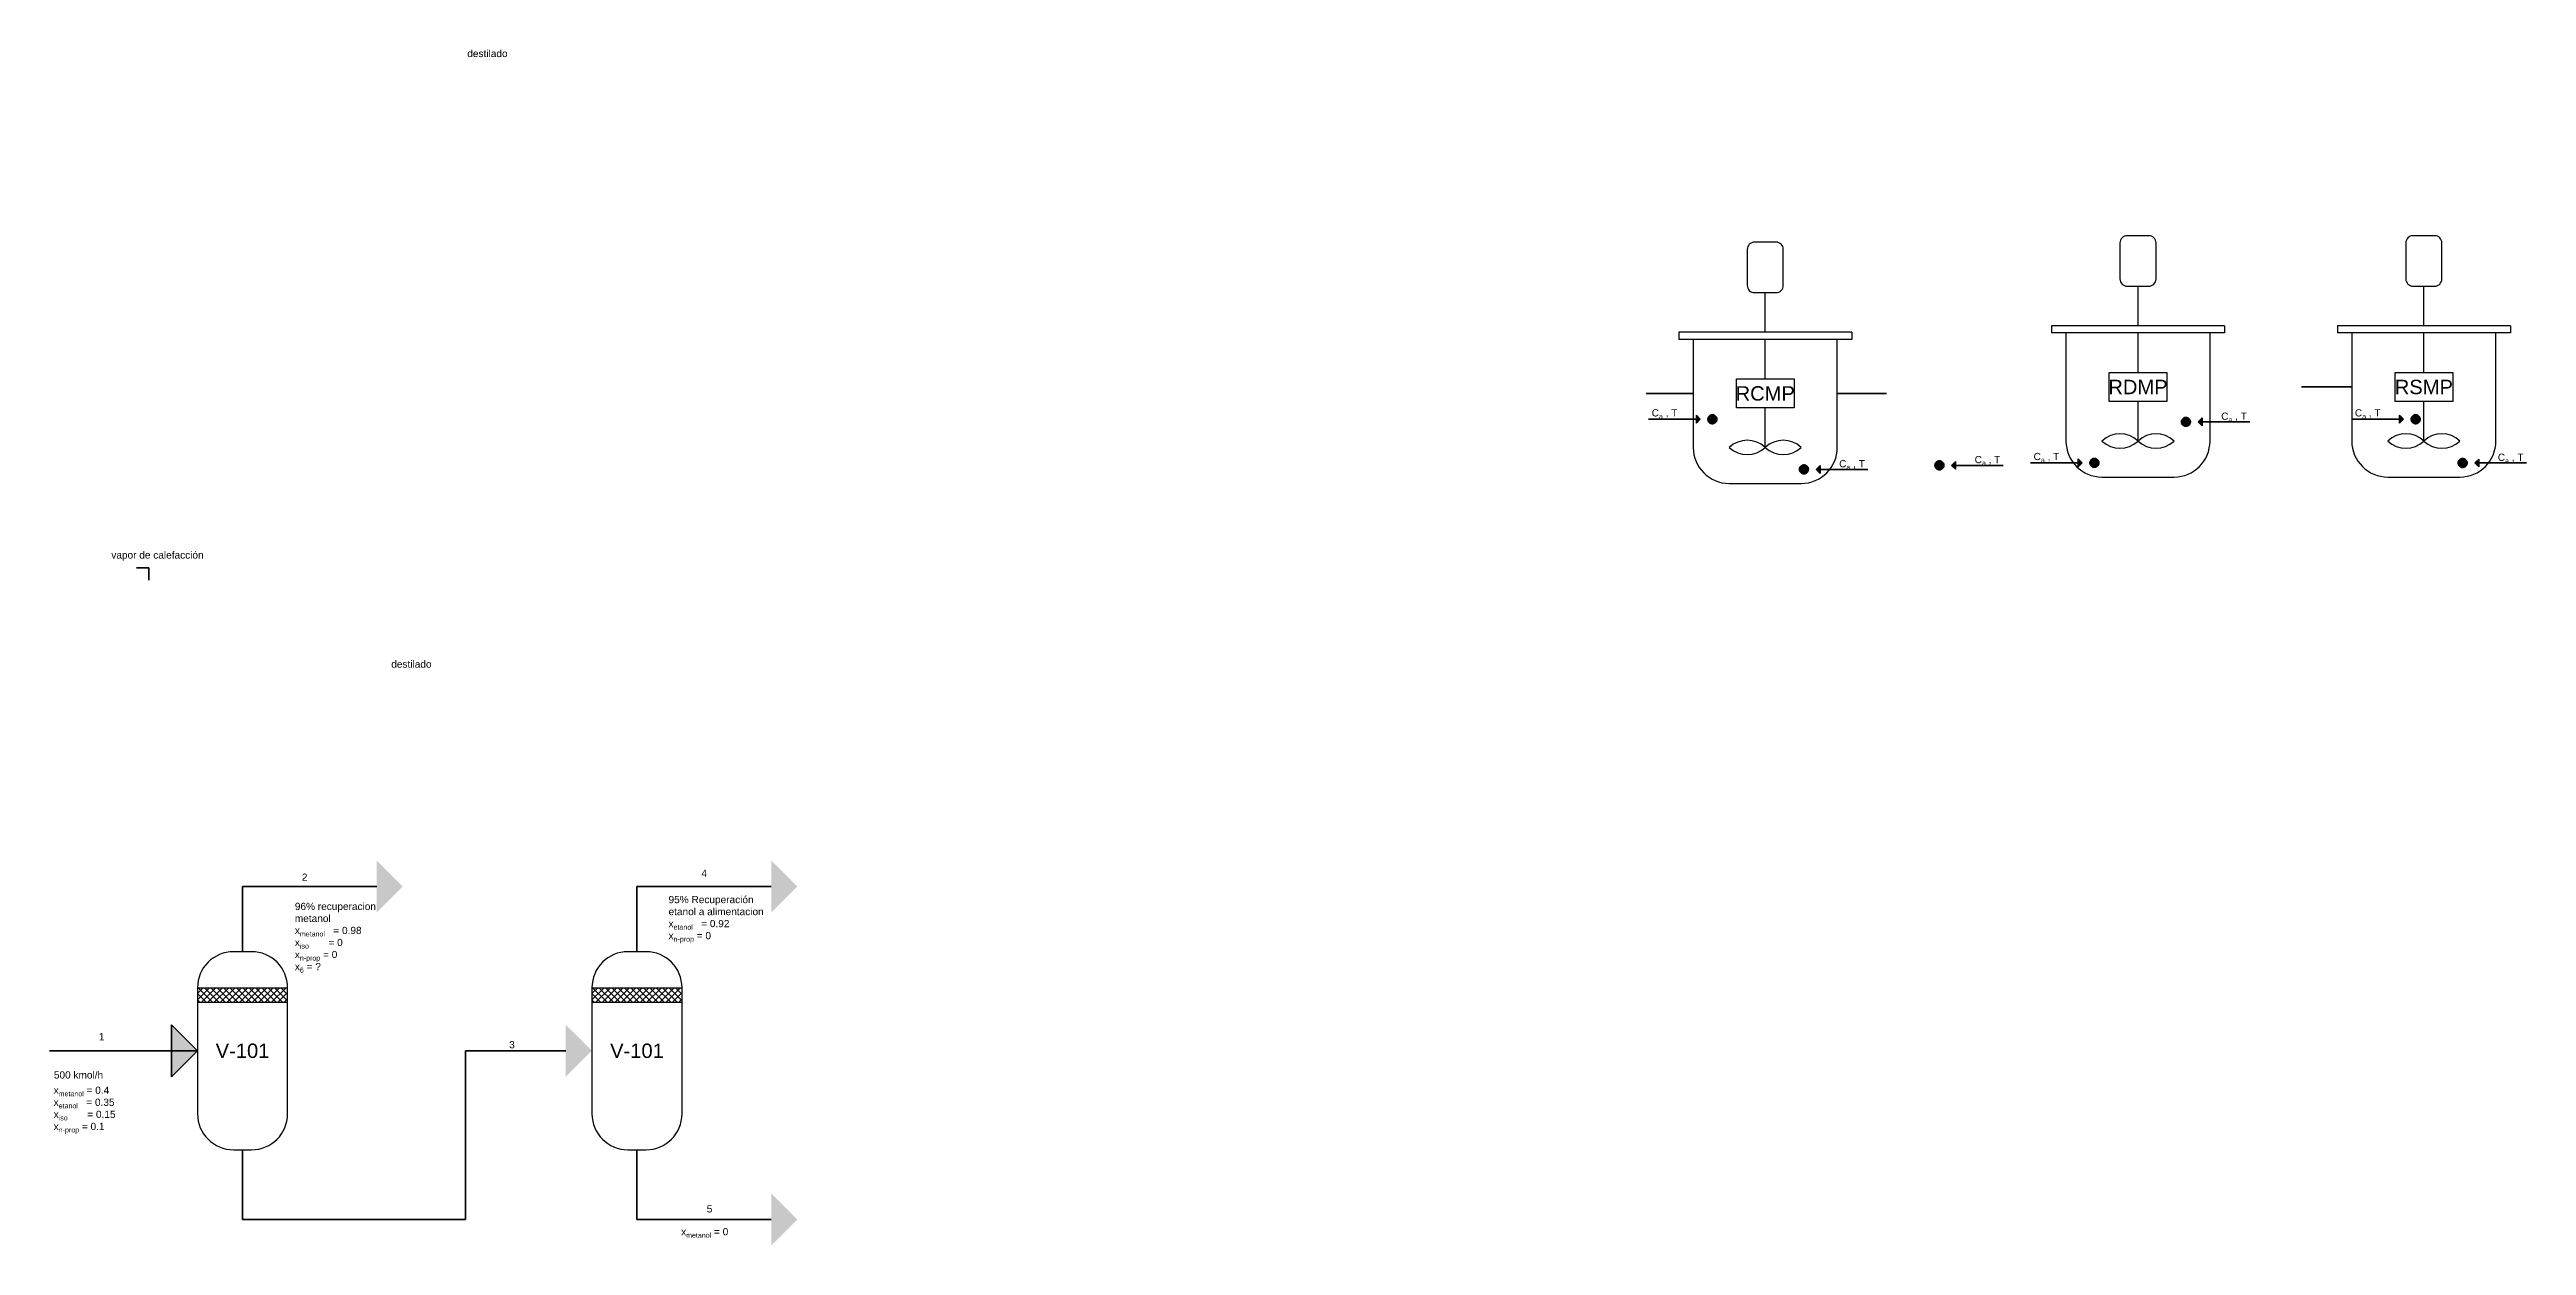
# Model space of a CAD drawing. Header units: metres. Extents: x 28041 to 424165, y 12455 to 4114019.
# Drawn here: x 28960 to 29303.8, y 12492.2 to 12658.3 of the extents above.
import ezdxf
from ezdxf.enums import TextEntityAlignment as Align

# ---------------------------------------------------------------- set-up
doc = ezdxf.new("R2010")
doc.units = ezdxf.units.M
doc.header["$LTSCALE"] = 5
doc.header["$MEASUREMENT"] = 0
doc.linetypes.add('ACAD_ISO08W100', pattern=[36, 24, -3, 6, -3])
doc.styles.add('TEXTO_CUADRO', font='arial.ttf', dxfattribs={"height": 2})
doc.styles.add('TEXTO_INSTRUMENTOS', font='arial.ttf', dxfattribs={"height": 1})

# ---------------------------------------------------------------- blocks, each defined once
blk = doc.blocks.new('TANQUE_MEZCLADOR')
for p, q in [((0, 21), (0, 26.5)), ((12, 21), (-12, 21)), ((-12, 21), (-12, 20)), ((12, 21), (12, 20)), ((12, 20), (-12, 20)), ((-10, 20), (-10, 5)), ((0, 14.5), (0, 20)), ((10, 5), (10, 20)), ((0, 5), (0, 10.5)), ((-5, 0), (5, 0))]:
    blk.add_line(p, q)
blk.add_lwpolyline([(-1.5, 26.5), (1.5, 26.5, 0.4142136), (2.5, 27.5), (2.5, 32.5, 0.4142136), (1.5, 33.5), (-1.5, 33.5, 0.4142136), (-2.5, 32.5), (-2.5, 27.5, 0.4142136)], format="xyb", close=True)
blk.add_lwpolyline([(-4, 14.5), (4, 14.5), (4, 10.5), (-4, 10.5)], close=True)
for centre, radius, start, end in [((-5, 5), 5, 180, 270), ((-2.5, 2.375), 3.625, 46.39718, 133.60282), ((-2.5, 7.625), 3.625, 226.39718, 313.60282), ((2.5, 2.375), 3.625, 46.39718, 133.60282), ((2.5, 7.625), 3.625, 226.39718, 313.60282), ((5, 5), 5, 270, 0)]:
    blk.add_arc(centre, radius, start, end)
at = {"style": 'TEXTO_CUADRO'}
blk.add_attdef('TAG', text='', height=2, dxfattribs=at).set_placement((0, 12.5), align=Align.MIDDLE_CENTER)
blk = doc.blocks.new('FLASH')
for p, q in [((7.5, 13.75), (5, 13.75)), ((0, 8.75), (0, -8.75)), ((0, 8.75), (12.5, 8.75)), ((12.5, -8.75), (12.5, 8.75)), ((0, 6.75), (12.5, 6.75)), ((5, -13.75), (7.5, -13.75))]:
    blk.add_line(p, q)
at = {"color": 0, "linetype": 'Continuous'}
for p, q in [((0, 7.07), (1.68, 8.75)), ((0, 7.95), (0.8, 8.75)), ((1.2, 6.75), (0, 7.95)), ((0.32, 6.75), (0, 7.07)), ((2.09, 6.75), (0.09, 8.75)), ((0.56, 6.75), (2.56, 8.75)), ((2.97, 6.75), (0.97, 8.75)), ((1.45, 6.75), (3.45, 8.75)), ((3.86, 6.75), (1.86, 8.75)), ((2.33, 6.75), (4.33, 8.75)), ((4.74, 6.75), (2.74, 8.75)), ((3.21, 6.75), (5.21, 8.75)), ((5.62, 6.75), (3.62, 8.75)), ((4.1, 6.75), (6.1, 8.75)), ((6.51, 6.75), (4.51, 8.75)), ((4.98, 6.75), (6.98, 8.75)), ((7.39, 6.75), (5.39, 8.75)), ((5.87, 6.75), (7.87, 8.75)), ((8.28, 6.75), (6.28, 8.75)), ((6.75, 6.75), (8.75, 8.75)), ((9.16, 6.75), (7.16, 8.75)), ((7.63, 6.75), (9.63, 8.75)), ((10.04, 6.75), (8.04, 8.75)), ((8.52, 6.75), (10.52, 8.75)), ((10.93, 6.75), (8.93, 8.75)), ((9.4, 6.75), (11.4, 8.75)), ((11.81, 6.75), (9.81, 8.75)), ((10.29, 6.75), (12.29, 8.75)), ((12.5, 6.95), (10.7, 8.75)), ((11.17, 6.75), (12.5, 8.08)), ((12.5, 7.83), (11.58, 8.75)), ((12.05, 6.75), (12.5, 7.2))]:
    blk.add_line(p, q, dxfattribs=at)
for centre, start, end in [((5, 8.75), 90, 180), ((7.5, 8.75), 0, 90), ((5, -8.75), 180, 270), ((7.5, -8.75), 270, 0)]:
    blk.add_arc(centre, 5, start, end)
at = {"style": 'TEXTO_CUADRO'}
blk.add_attdef('TAG', text='', height=2, dxfattribs=at).set_placement((6.25, 0), align=Align.MIDDLE_CENTER)

msp = doc.modelspace()

# ---------------------------------------------------------------- hatches: boundary and pattern name
at = {"linetype": 'ACAD_ISO08W100', "lineweight": 35}
h = msp.add_hatch(color=256, dxfattribs=at)
h.paths.add_polyline_path([(29189.11, 12606.94), (29188.56, 12606.94), (29188.56, 12606.4)])
h.paths.add_polyline_path([(29188.56, 12607.49), (29188.56, 12606.94), (29189.11, 12606.94)])
for points in [[(29191.42, 12606.94, 1), (29190.17, 12606.94, 1)], [(29255.88, 12606.58, 1), (29257.12, 12606.58, 1)], [(29289, 12606.94, 1), (29287.76, 12606.94, 1)], [(29244.42, 12600.89, 1), (29243.17, 12600.89, 1)], [(29294.27, 12600.87, 1), (29295.52, 12600.87, 1)], [(29202.87, 12599.98, 1), (29204.12, 12599.98, 1)], [(29221.67, 12600.54, 1), (29222.91, 12600.54, 1)]]:
    msp.add_hatch(color=256, dxfattribs=at).paths.add_polyline_path(points)
h = msp.add_hatch(color=256, dxfattribs=at)
h.paths.add_polyline_path([(29258.19, 12606.58), (29258.74, 12606.58), (29258.74, 12607.13)])
h.paths.add_polyline_path([(29258.74, 12606.03), (29258.74, 12606.58), (29258.19, 12606.58)])
h = msp.add_hatch(color=256, dxfattribs=at)
h.paths.add_polyline_path([(29286.69, 12606.94), (29286.15, 12606.94), (29286.15, 12606.4)])
h.paths.add_polyline_path([(29286.15, 12607.49), (29286.15, 12606.94), (29286.69, 12606.94)])
h = msp.add_hatch(color=256, dxfattribs=at)
h.paths.add_polyline_path([(29242.11, 12600.89), (29241.56, 12600.89), (29241.56, 12600.34)])
h.paths.add_polyline_path([(29241.56, 12601.43), (29241.56, 12600.89), (29242.11, 12600.89)])
h = msp.add_hatch(color=256, dxfattribs=at)
h.paths.add_polyline_path([(29296.58, 12600.87), (29297.13, 12600.87), (29297.13, 12601.42)])
h.paths.add_polyline_path([(29297.13, 12600.32), (29297.13, 12600.87), (29296.58, 12600.87)])
h = msp.add_hatch(color=256, dxfattribs=at)
h.paths.add_polyline_path([(29205.18, 12599.98), (29205.73, 12599.98), (29205.73, 12600.53)])
h.paths.add_polyline_path([(29205.73, 12599.43), (29205.73, 12599.98), (29205.18, 12599.98)])
h = msp.add_hatch(color=256, dxfattribs=at)
h.paths.add_polyline_path([(29223.98, 12600.54), (29224.53, 12600.54), (29224.53, 12601.09)])
h.paths.add_polyline_path([(29224.53, 12600), (29224.53, 12600.54), (29223.98, 12600.54)])
h = msp.add_hatch(color=256, dxfattribs=at)
h.dxf.hatch_style = 1
h.paths.add_polyline_path([(29009.05, 12542.07), (29005.43, 12542.07), (29005.43, 12538.46)])
h.paths.add_polyline_path([(29005.43, 12545.69), (29005.43, 12542.07), (29009.05, 12542.07)])
h = msp.add_hatch(color=256, dxfattribs=at)
h.dxf.hatch_style = 1
h.paths.add_polyline_path([(29063.79, 12542.07), (29060.17, 12542.07), (29060.17, 12538.46)])
h.paths.add_polyline_path([(29060.17, 12545.69), (29060.17, 12542.07), (29063.79, 12542.07)])
h = msp.add_hatch(color=256, dxfattribs=at)
h.dxf.hatch_style = 1
h.paths.add_polyline_path([(28980.56, 12519.27), (28976.95, 12519.27), (28976.95, 12515.65)])
h.paths.add_polyline_path([(28976.95, 12522.88), (28976.95, 12519.27), (28980.56, 12519.27)])
h = msp.add_hatch(color=256, dxfattribs=at)
h.dxf.hatch_style = 1
h.paths.add_polyline_path([(29035.28, 12519.27), (29031.66, 12519.27), (29031.66, 12515.65)])
h.paths.add_polyline_path([(29031.66, 12522.88), (29031.66, 12519.27), (29035.28, 12519.27)])
h = msp.add_hatch(color=256, dxfattribs=at)
h.dxf.hatch_style = 1
h.paths.add_polyline_path([(29063.79, 12495.85), (29060.17, 12495.85), (29060.17, 12492.23)])
h.paths.add_polyline_path([(29060.17, 12499.47), (29060.17, 12495.85), (29063.79, 12495.85)])

# ---------------------------------------------------------------- linework, layer by layer
for p, q in [((29188.12, 12610.53), (29181.58, 12610.53)), ((29208.12, 12610.53), (29214.93, 12610.53)), ((29279.52, 12611.42), (29272.55, 12611.42)), ((29181.93, 12606.94), (29189.11, 12606.94)), ((29189.11, 12606.94), (29188.56, 12607.49)), ((29188.56, 12607.49), (29188.56, 12606.4)), ((29189.11, 12606.94), (29188.56, 12606.4)), ((29258.19, 12606.58), (29258.74, 12607.13)), ((29258.19, 12606.58), (29258.74, 12606.03)), ((29265.36, 12606.58), (29258.19, 12606.58)), ((29258.74, 12606.03), (29258.74, 12607.13)), ((29279.52, 12606.94), (29286.69, 12606.94)), ((29286.69, 12606.94), (29286.15, 12607.49)), ((29286.15, 12607.49), (29286.15, 12606.4)), ((29286.69, 12606.94), (29286.15, 12606.4)), ((29242.11, 12600.89), (29241.56, 12601.43)), ((29241.56, 12601.43), (29241.56, 12600.34)), ((29296.58, 12600.87), (29297.13, 12601.42)), ((29297.13, 12600.32), (29297.13, 12601.42)), ((29205.18, 12599.98), (29205.73, 12600.53)), ((29205.18, 12599.98), (29205.73, 12599.43)), ((29212.36, 12599.98), (29205.18, 12599.98)), ((29205.73, 12599.43), (29205.73, 12600.53)), ((29223.98, 12600.54), (29224.53, 12601.09)), ((29223.98, 12600.54), (29224.53, 12600)), ((29231.16, 12600.54), (29223.98, 12600.54)), ((29224.53, 12600), (29224.53, 12601.09)), ((29234.93, 12600.89), (29242.11, 12600.89)), ((29242.11, 12600.89), (29241.56, 12600.34)), ((29296.58, 12600.87), (29297.13, 12600.32)), ((29303.76, 12600.87), (29296.58, 12600.87)), ((28973.79, 12586.31), (28972.09, 12586.31)), ((28973.79, 12586.31), (28973.79, 12584.62)), ((28980.56, 12519.27), (28976.95, 12522.88)), ((28976.95, 12522.88), (28976.95, 12515.65)), ((28980.56, 12519.27), (28960.03, 12519.27)), ((28980.56, 12519.27), (28976.95, 12515.65)), ((29041.55, 12495.85), (29041.55, 12505.52)), ((29060.17, 12495.85), (29041.55, 12495.85))]:
    msp.add_line(p, q, dxfattribs=at)
for points in [[(28986.81, 12533.02), (28986.81, 12542.07), (29005.43, 12542.07)], [(29041.55, 12533.02), (29041.55, 12542.07), (29060.17, 12542.07)], [(28986.81, 12505.52), (28986.81, 12495.85), (29017.73, 12495.85), (29017.73, 12519.27), (29031.66, 12519.27)]]:
    msp.add_lwpolyline(points, dxfattribs=at)
for centre in [(29190.79, 12606.94), (29256.5, 12606.58), (29288.38, 12606.94), (29243.8, 12600.89), (29294.9, 12600.87), (29203.49, 12599.98), (29222.29, 12600.54)]:
    msp.add_circle(centre, 0.621, dxfattribs=at)

# ---------------------------------------------------------------- block references
for name, p, values in [('TANQUE_MEZCLADOR', (29249.85, 12598.92), {'TAG': 'RDMP'}), ('TANQUE_MEZCLADOR', (29289.52, 12598.92), {'TAG': 'RSMP'}), ('TANQUE_MEZCLADOR', (29198.12, 12598.03), {'TAG': 'RCMP'}), ('FLASH', (28980.56, 12519.27), {'TAG': 'V-101'}), ('FLASH', (29035.3, 12519.27), {'TAG': 'V-101'})]:
    msp.add_blockref(name, p, dxfattribs=at).add_auto_attribs(values)

# ---------------------------------------------------------------- texts
at = {"linetype": 'ACAD_ISO08W100', "lineweight": 35, "style": 'TEXTO_INSTRUMENTOS'}
for s, p in [('destilado', (29018, 12657.22)), ('vapor de calefacción', (28968.6, 12587.6)), ('destilado', (29007.45, 12572.45)), ('2', (28995.04, 12542.87)), ('4', (29050.48, 12543.39)), ('1', (28966.86, 12520.72)), ('3', (29023.82, 12519.61)), ('500 kmol/h', (28960.63, 12515.41)), ('5', (29051.23, 12496.82))]:
    msp.add_text(s, height=1, dxfattribs=at).set_placement(p)
at = {"linetype": 'ACAD_ISO08W100', "lineweight": 35, "char_height": 1, "attachment_point": 1, "style": 'TEXTO_INSTRUMENTOS'}
for s, width, insert in [('\\A1;C{\\H0.7x;\\S^ a;} , T', 4.1705, (29182.36, 12608.33)), ('\\A1;C{\\H0.7x;\\S^ a;} , T', 4.1705, (29279.95, 12608.33)), ('\\A1;C{\\H0.7x;\\S^ a;} , T', 4.1705, (29261.39, 12607.87)), ('\\A1;C{\\H0.7x;\\S^ a;} , T', 4.1705, (29208.38, 12601.27)), ('\\A1;C{\\H0.7x;\\S^ a;} , T', 4.1705, (29227.18, 12601.84)), ('\\A1;C{\\H0.7x;\\S^ a;} , T', 4.1705, (29235.36, 12602.27)), ('\\A1;C{\\H0.7x;\\S^ a;} , T', 4.1705, (29299.78, 12602.16)), ('\\A1;96% recuperacion metanol\\Px{\\H0.7x;\\S^ metanol;\\H1.42857x;   = 0.98\\P}x{\\H0.7x;\\S^ iso;}       = 0\\Px{\\H0.7x;\\S^ n-prop;\\H1.42857x; = 0\\P}x{\\H0.7x;\\S^ 6;\\H1.42857x; = ?}', 13.0164, (28994.07, 12539.81)), ('\\A1;95% Recuperación etanol a alimentacion\\Px{\\H0.7x;\\S^ etanol;\\H1.42857x;   = 0.92\\P}x{\\H0.7x;\\S^ n-prop;\\H1.42857x; = 0}', 14.2445, (29045.93, 12540.76)), ('\\A1;x{\\H0.7x;\\S^ metanol;} = 0.4\\Px{\\H0.7x;\\S^ etanol;\\H1.42857x;   = 0.35\\P}x{\\H0.7x;\\S^ iso;}    {\\H1x;   = 0.15\\P}x{\\H0.7x;\\S^ n-prop;\\H1.42857x; = 0.1}', 10.207, (28960.6, 12514.29)), ('\\A1;x{\\H0.7x;\\S^ metanol;} = 0', 10.207, (29047.67, 12494.65))]:
    msp.add_mtext_dynamic_manual_height_columns(s, width=width, gutter_width=5, heights=[0], dxfattribs=dict(at, insert=insert))

doc.saveas('drawing.dxf')
